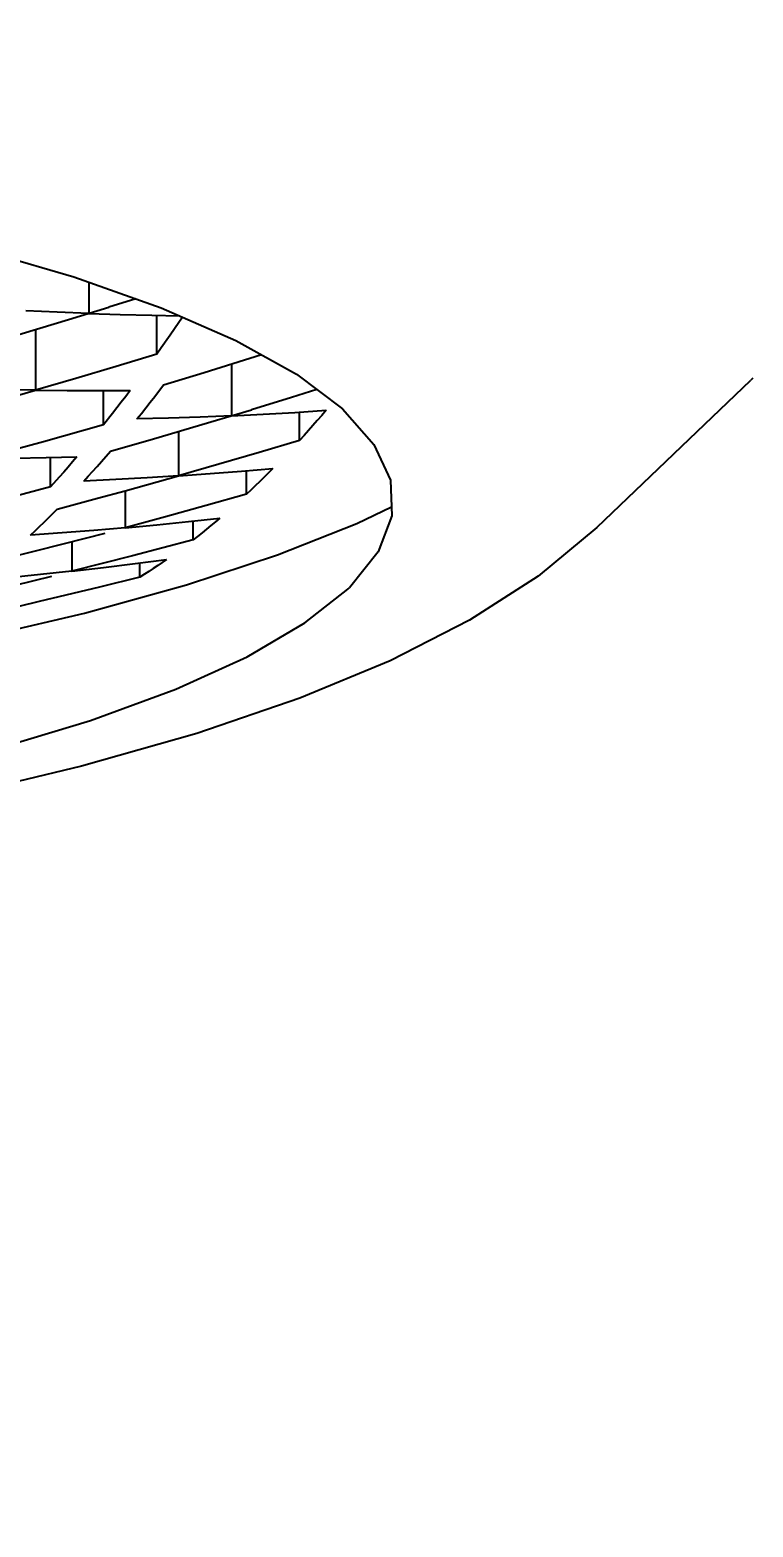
# Model space of a CAD drawing. Header units: millimetres. Extents: x 2985 to 3826, y 1462 to 2056.
# Drawn here: x 3229.59 to 3232.43, y 1801.94 to 1807.82 of the extents above; entities that cross this region are included whole.
import ezdxf

# ---------------------------------------------------------------- set-up
doc = ezdxf.new("R2010")
doc.units = ezdxf.units.MM
doc.styles.get("Standard").update_dxf_attribs({"font": 'arial.ttf'})
doc.dimstyles.new('사본(2) STANDARD', dxfattribs={"dimscale": 0, "dimtxt": 4, "dimasz": 4, "dimexe": 1.25, "dimexo": 0.625, "dimgap": 1.5, "dimtad": 3, "dimtih": 1, "dimtoh": 1, "dimdec": 1, "dimzin": 9, "dimdsep": 46, "dimtxsty": 'Standard', "dimcen": 2.5, "dimclrd": 3, "dimclre": 3, "dimclrt": 4, "dimadec": 0, "dimazin": 0, "dimtfac": 1, "dimtdec": 1, "dimtmove": 0, "dimatfit": 3, "dimfxl": 1.25, "dimtfill": 1, "dimtolj": 1, "dimtzin": 0, "dimarcsym": 0})

# ---------------------------------------------------------------- blocks, each defined once
blk = doc.blocks.new('*D5')
at = {"color": 3, "lineweight": -2, "transparency": 16777216}
for p, q in [((3223.8327, 1826.8353), (3276.0282, 1826.8353)), ((3274.7782, 1822.8353), (3274.7782, 1761.3796)), ((3274.7782, 1692.8366), (3274.7782, 1754.2923)), ((3248.3896, 1688.8366), (3276.0282, 1688.8366))]:
    blk.add_line(p, q, dxfattribs=at)
at = {"color": 3, "transparency": 16777216}
for points in [[(3274.1116, 1822.8353), (3275.4449, 1822.8353), (3274.7782, 1826.8353)], [(3274.1116, 1692.8366), (3275.4449, 1692.8366), (3274.7782, 1688.8366)]]:
    blk.add_solid(points, dxfattribs=at)
at = {"layer": 'Defpoints', "color": 0, "transparency": 16777216}
for p in [(3223.2077, 1826.8353), (3247.7646, 1688.8366), (3274.7782, 1688.8366)]:
    blk.add_point(p, dxfattribs=at)
at = {"color": 4, "transparency": 16777216, "insert": (3274.7782, 1757.836), "char_height": 4, "attachment_point": 5, "bg_fill": 3, "box_fill_scale": 1.1, "bg_fill_color": 256, "bg_fill_true_color": 13158600, "bg_fill_transparency": 0}
blk.add_mtext('\\A1;138', dxfattribs=at)

msp = doc.modelspace()

# ---------------------------------------------------------------- linework, layer by layer
at = {"color": 7, "linetype": 'Continuous'}
for p, q in [((3229.3676, 1806.9682), (3229.7623, 1806.8532)), ((3229.7623, 1806.8532), (3230.1062, 1806.7313)), ((3229.8215, 1806.8322), (3229.8215, 1806.709)), ((3230.0072, 1806.7664), (3229.9004, 1806.7332)), ((3229.6975, 1806.714), (3229.5735, 1806.7199)), ((3229.8215, 1806.709), (3229.6975, 1806.714)), ((3229.7414, 1806.6847), (3229.9004, 1806.7332)), ((3229.8215, 1806.709), (3229.9456, 1806.705)), ((3229.9456, 1806.705), (3230.0697, 1806.7019)), ((3230.0697, 1806.7019), (3230.1781, 1806.6999)), ((3230.089, 1806.5487), (3230.089, 1806.7015)), ((3230.1062, 1806.7313), (3230.4005, 1806.6027)), ((3229.5026, 1806.6137), (3229.7414, 1806.6847)), ((3229.6122, 1806.6461), (3229.6122, 1806.4075)), ((3230.4005, 1806.6027), (3230.6385, 1806.4704)), ((3230.089, 1806.5487), (3229.929, 1806.5004)), ((3230.275, 1806.477), (3230.5006, 1806.5471)), ((3229.929, 1806.5004), (3229.77, 1806.4533)), ((3230.1157, 1806.4286), (3230.275, 1806.477)), ((3230.3832, 1806.5104), (3230.3832, 1806.3069)), ((3230.6385, 1806.4704), (3230.819, 1806.3341)), ((3229.6122, 1806.4075), (3229.4883, 1806.4098)), ((3229.5312, 1806.3843), (3229.6122, 1806.4075)), ((3229.77, 1806.4533), (3229.6122, 1806.4075)), ((3229.6122, 1806.4075), (3229.7364, 1806.4061)), ((3229.7364, 1806.4061), (3229.8604, 1806.4056)), ((3229.8604, 1806.4056), (3229.9844, 1806.406)), ((3229.8797, 1806.2715), (3229.8797, 1806.4056)), ((3230.0808, 1806.3829), (3230.1157, 1806.4286)), ((3230.7185, 1806.41), (3230.6192, 1806.379)), ((3231.8196, 1805.8676), (3232.4261, 1806.4473)), ((3232.4338, 1806.4547), (3232.4261, 1806.4473)), ((3230.6192, 1806.379), (3230.4614, 1806.3306)), ((3229.9146, 1806.3155), (3229.8797, 1806.2715)), ((3230.1353, 1806.2974), (3230.0111, 1806.2941)), ((3230.2593, 1806.3017), (3230.1353, 1806.2974)), ((3230.3832, 1806.3069), (3230.2593, 1806.3017)), ((3230.302, 1806.2826), (3230.4614, 1806.3306)), ((3230.3832, 1806.3069), (3230.5076, 1806.3131)), ((3230.5076, 1806.3131), (3230.6316, 1806.3202)), ((3230.6316, 1806.3202), (3230.7553, 1806.3282)), ((3230.6507, 1806.2099), (3230.6507, 1806.3214)), ((3229.8011, 1806.2491), (3229.6429, 1806.2045)), ((3229.8797, 1806.2715), (3229.8011, 1806.2491)), ((3230.1739, 1806.2448), (3230.1739, 1806.0705)), ((3229.6429, 1806.2045), (3229.4833, 1806.1605)), ((3229.8716, 1806.1275), (3229.9064, 1806.1678)), ((3230.4917, 1806.1624), (3230.3328, 1806.116)), ((3230.6507, 1806.2099), (3230.4917, 1806.1624)), ((3229.5299, 1806.14), (3229.654, 1806.1422)), ((3229.654, 1806.1422), (3229.7751, 1806.1452)), ((3229.6705, 1806.0271), (3229.6705, 1806.1426)), ((3230.3328, 1806.116), (3230.1739, 1806.0705)), ((3229.7054, 1806.0656), (3229.6705, 1806.0271)), ((3229.9273, 1806.0557), (3229.8018, 1806.0496)), ((3230.0513, 1806.0626), (3229.9273, 1806.0557)), ((3229.9647, 1806.012), (3230.1739, 1806.0705)), ((3230.1739, 1806.0705), (3230.0513, 1806.0626)), ((3230.1739, 1806.0705), (3230.2989, 1806.0794)), ((3230.2989, 1806.0794), (3230.4229, 1806.0892)), ((3230.4229, 1806.0892), (3230.5461, 1806.0998)), ((3230.4415, 1805.9979), (3230.4415, 1806.0907)), ((3229.6705, 1806.0271), (3229.5095, 1805.9841)), ((3229.856, 1805.9822), (3229.9647, 1806.012)), ((3229.9647, 1806.012), (3229.9647, 1805.8667)), ((3230.4415, 1805.9979), (3230.2828, 1805.9533)), ((3229.6623, 1805.9047), (3229.6972, 1805.9395)), ((3229.6972, 1805.9395), (3229.856, 1805.9822)), ((3230.2828, 1805.9533), (3230.1239, 1805.9095)), ((3229.9647, 1805.8667), (3229.8413, 1805.8561)), ((3230.1239, 1805.9095), (3229.9647, 1805.8667)), ((3229.9647, 1805.8667), (3230.0894, 1805.8783)), ((3230.0894, 1805.8783), (3230.2135, 1805.8908)), ((3230.2135, 1805.8908), (3230.3368, 1805.9042)), ((3230.2322, 1805.8187), (3230.2322, 1805.8928)), ((3229.7173, 1805.8464), (3229.5925, 1805.8376)), ((3229.8413, 1805.8561), (3229.7173, 1805.8464)), ((3229.7266, 1805.8043), (3229.8854, 1805.8456)), ((3229.7554, 1805.8118), (3229.7554, 1805.6955)), ((3230.2322, 1805.8187), (3229.9941, 1805.7561)), ((3229.4879, 1805.7439), (3229.7266, 1805.8043)), ((3229.9941, 1805.7561), (3229.7554, 1805.6955)), ((3230.2062, 1805.6424), (3230.5642, 1805.7599)), ((3229.7554, 1805.6955), (3229.6322, 1805.6822)), ((3229.7554, 1805.6955), (3229.88, 1805.7099)), ((3229.88, 1805.7099), (3230.004, 1805.7252)), ((3230.004, 1805.7252), (3230.1276, 1805.7414)), ((3230.0229, 1805.6723), (3230.0229, 1805.7276)), ((3229.4378, 1805.6182), (3229.6761, 1805.6759)), ((3229.6322, 1805.6822), (3229.5082, 1805.6698)), ((3229.8642, 1805.633), (3229.6257, 1805.5758)), ((3229.8048, 1805.531), (3230.2062, 1805.6424)), ((3230.0229, 1805.6723), (3229.8642, 1805.633)), ((3229.6257, 1805.5758), (3229.5462, 1805.5572)), ((3230.8403, 1805.6248), (3230.8465, 1805.6308)), ((3229.3626, 1805.4266), (3229.8048, 1805.531))]:
    msp.add_line(p, q, dxfattribs=at)
for points in [[(3230.1902, 1806.6946), (3230.1588, 1806.6484), (3230.1413, 1806.6232)], [(3230.1413, 1806.6232), (3230.1064, 1806.5733), (3230.089, 1806.5487)], [(3229.9844, 1806.406), (3229.9669, 1806.3831), (3229.9495, 1806.3603), (3229.9321, 1806.3378), (3229.9146, 1806.3155)], [(3230.0111, 1806.2941), (3230.0285, 1806.316), (3230.046, 1806.338), (3230.0634, 1806.3604), (3230.0808, 1806.3829)], [(3229.9064, 1806.1678), (3229.9842, 1806.1899), (3230.0626, 1806.2124), (3230.302, 1806.2826)], [(3230.7553, 1806.3282), (3230.7379, 1806.3079), (3230.7205, 1806.2879), (3230.703, 1806.268), (3230.6856, 1806.2484), (3230.6682, 1806.2291), (3230.6507, 1806.2099)], [(3230.819, 1806.3341), (3230.9432, 1806.1941), (3231.0083, 1806.0535), (3231.0135, 1805.9132), (3230.9595, 1805.7723), (3230.8465, 1805.6308)], [(3229.7751, 1806.1452), (3229.7577, 1806.125), (3229.7402, 1806.1049), (3229.7228, 1806.0851), (3229.7054, 1806.0656)], [(3229.8018, 1806.0496), (3229.8192, 1806.0687), (3229.8367, 1806.0881), (3229.8541, 1806.1077), (3229.8716, 1806.1275)], [(3230.5461, 1806.0998), (3230.5286, 1806.0823), (3230.5112, 1806.0649), (3230.4938, 1806.0478), (3230.4763, 1806.031), (3230.4589, 1806.0143), (3230.4415, 1805.9979)], [(3230.5642, 1805.7599), (3230.8766, 1805.8829), (3231.0122, 1805.9483)], [(3229.5925, 1805.8376), (3229.61, 1805.8541), (3229.6274, 1805.8707), (3229.6449, 1805.8876), (3229.6623, 1805.9047)], [(3230.3368, 1805.9042), (3230.3194, 1805.8894), (3230.3019, 1805.8748), (3230.2845, 1805.8604), (3230.2671, 1805.8463), (3230.2496, 1805.8324), (3230.2322, 1805.8187)], [(3231.8196, 1805.8676), (3231.5891, 1805.6762), (3231.3188, 1805.5026)], [(3230.1276, 1805.7414), (3230.1101, 1805.7293), (3230.0927, 1805.7175), (3230.0752, 1805.7058), (3230.0578, 1805.6944), (3230.0404, 1805.6833), (3230.0229, 1805.6723)], [(3223.6096, 1804.348), (3224.2861, 1804.3616), (3224.9596, 1804.3874), (3225.6148, 1804.4249), (3226.2514, 1804.4744), (3226.8698, 1804.5356), (3227.456, 1804.6071), (3228.0094, 1804.6892), (3228.5305, 1804.7815), (3229.0077, 1804.8822), (3229.4401, 1804.9912), (3229.8285, 1805.1085), (3230.1642, 1805.2313), (3230.4443, 1805.3589), (3230.6718, 1805.4921), (3230.8403, 1805.6248)], [(3231.3188, 1805.5026), (3231.0074, 1805.3437), (3230.6513, 1805.1961), (3230.246, 1805.0577), (3229.7926, 1804.9287), (3229.29, 1804.8089), (3228.74, 1804.699), (3228.1577, 1804.6016), (3227.5548, 1804.5175), (3226.9304, 1804.4457), (3226.2838, 1804.3855), (3225.6184, 1804.3372), (3224.9399, 1804.3009), (3224.2507, 1804.2766)]]:
    msp.add_lwpolyline(points, dxfattribs=at)

# ---------------------------------------------------------------- next in the draw order: dimensions: what is measured, and where the dimension line sits
dim = msp.add_linear_dim(base=(3274.7782, 1688.8366), p1=(3223.2077, 1826.8353), p2=(3247.7646, 1688.8366), angle=90, dimstyle='사본(2) STANDARD', override={"dimscale": 1, "dimtad": 0})
dim.commit()
dim.dimension.update_dxf_attribs({"geometry": '*D5', "text_midpoint": (3274.7782, 1757.836)})

doc.saveas('drawing.dxf')
